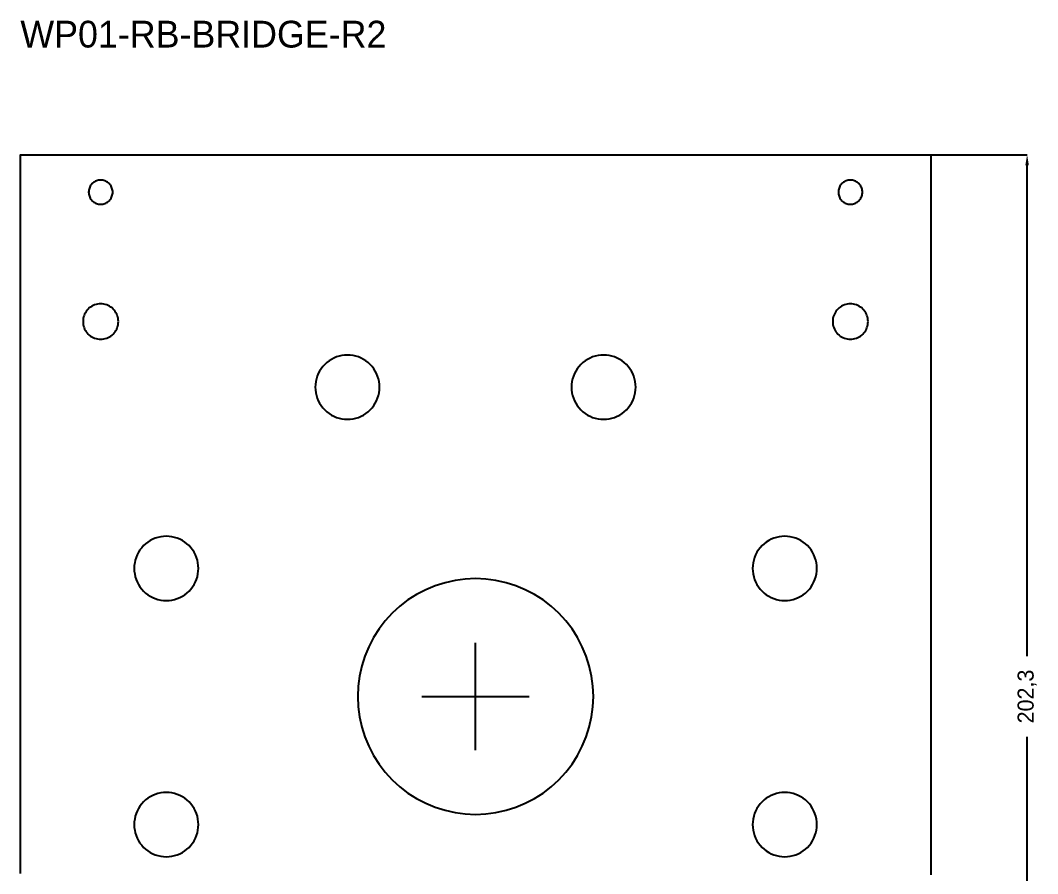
# Model space of a CAD drawing. Header units: millimetres. Extents: x -110 to 794, y -560 to 126.
# Drawn here: x -85 to 105, y -33.1 to 126.2 of the extents above; entities that cross this region are included whole.
import ezdxf

# ---------------------------------------------------------------- set-up
doc = ezdxf.new("R2010")
doc.units = ezdxf.units.MM
for name, color, linetype in [('REFERENCE_DATUMS', 4, 'Continuous'), ('REFERENCE_DIMENSIONS', 2, 'Continuous'), ('REFERENCE_GEOMETRY', 7, 'Continuous'), ('REFERENCE_NOTES', 3, 'Continuous')]:
    doc.layers.add(name, color=color, linetype=linetype)
doc.dimstyles.get("Standard").update_dxf_attribs({"dimtxt": 2.5, "dimasz": 2.5, "dimexe": 1.25, "dimexo": 0.625, "dimtad": 1, "dimcen": 2.5, "dimazin": 3, "dimtfac": 1, "dimtmove": 0, "dimatfit": 3})

# ---------------------------------------------------------------- blocks, each defined once
blk = doc.blocks.new('_CLOSEDFILLED')
at = {"color": 0, "linetype": 'BYBLOCK'}
blk.add_solid([(-1, 0.164), (0, 0), (-1, -0.164)], dxfattribs=at)
blk = doc.blocks.new('*D2')
for p, q in [((85, 101.15), (103, 101.15)), ((103, 7.5), (103, 99.15)), ((103, -99.15), (103, -7.5)), ((85, -101.15), (103, -101.15))]:
    blk.add_line(p, q)
at = {"layer": 'Defpoints'}
for p in [(85, 101.15), (85, -101.15), (103, -101.15)]:
    blk.add_point(p, dxfattribs=at)
at = {"layer": 'REFERENCE_DIMENSIONS', "xscale": 2, "yscale": 2}
for p, rotation in [((103, 101.15), 90), ((103, -101.15), 270)]:
    blk.add_blockref('_CLOSEDFILLED', p, dxfattribs=dict(at, rotation=rotation))
at = {"layer": 'REFERENCE_DIMENSIONS', "insert": (103, 0), "char_height": 3, "attachment_point": 5, "rotation": 90}
blk.add_mtext('202,3', dxfattribs=at)

msp = doc.modelspace()

# ---------------------------------------------------------------- linework, layer by layer
at = {"layer": 'REFERENCE_DATUMS'}
for p, q in [((0, -10), (0, 10)), ((-10, 0), (10, 0))]:
    msp.add_line(p, q, dxfattribs=at)
at = {"layer": 'REFERENCE_GEOMETRY'}
msp.add_lwpolyline([(-85, -33.073), (-85, -32.823), (-85, -32.5731), (-85, -32.3231), (-85, -32.0732), (-85, -31.8232), (-85, -31.5733), (-85, -31.3233), (-85, -31.0734), (-85, -30.8234), (-85, -30.5735), (-85, -30.3235), (-85, -30.0736), (-85, -29.8236), (-85, -29.5737), (-85, -29.3237), (-85, -29.0738), (-85, -28.8238), (-85, -28.5739), (-85, -28.3239), (-85, -28.074), (-85, -27.824), (-85, -27.5741), (-85, -27.3241), (-85, -27.0742), (-85, -26.8242), (-85, -26.5743), (-85, -26.3243), (-85, -26.0744), (-85, -25.8244), (-85, -25.5745), (-85, -25.3245), (-85, -25.0746), (-85, -24.8246), (-85, -24.5747), (-85, -24.3247), (-85, -24.0748), (-85, -23.8248), (-85, -23.5749), (-85, -23.3249), (-85, -23.075), (-85, -22.825), (-85, -22.5751), (-85, -22.3251), (-85, -22.0752), (-85, -21.8252), (-85, -21.5753), (-85, -21.3253), (-85, -21.0754), (-85, -20.8254), (-85, -20.5755), (-85, -20.3255), (-85, -20.0756), (-85, -19.8256), (-85, -19.5757), (-85, -19.3257), (-85, -19.0758), (-85, -18.8258), (-85, -18.5759), (-85, -18.3259), (-85, -18.076), (-85, -17.826), (-85, -17.5761), (-85, -17.3261), (-85, -17.0762), (-85, -16.8262), (-85, -16.5763), (-85, -16.3263), (-85, -16.0764), (-85, -15.8264), (-85, -15.5765), (-85, -15.3265), (-85, -15.0766), (-85, -14.8266), (-85, -14.5767), (-85, -14.3267), (-85, -14.0768), (-85, -13.8268), (-85, -13.5769), (-85, -13.3269), (-85, -13.077), (-85, -12.827), (-85, -12.5771), (-85, -12.3271), (-85, -12.0772), (-85, -11.8272), (-85, -11.5773), (-85, -11.3273), (-85, -11.0774), (-85, -10.8274), (-85, -10.5775), (-85, -10.3275), (-85, -10.0776), (-85, -9.8276), (-85, -9.5777), (-85, -9.3277), (-85, -9.0778), (-85, -8.8278), (-85, -8.5779), (-85, -8.3279), (-85, -8.078), (-85, -7.828), (-85, -7.5781), (-85, -7.3281), (-85, -7.0782), (-85, -6.8282), (-85, -6.5783), (-85, -6.3283), (-85, -6.0784), (-85, -5.8284), (-85, -5.5785), (-85, -5.3285), (-85, -5.0786), (-85, -4.8287), (-85, -4.5787), (-85, -4.3288), (-85, -4.0788), (-85, -3.8289), (-85, -3.5789), (-85, -3.329), (-85, -3.079), (-85, -2.8291), (-85, -2.5791), (-85, -2.3292), (-85, -2.0792), (-85, -1.8293), (-85, -1.5793), (-85, -1.3294), (-85, -1.0794), (-85, -0.8295), (-85, -0.5795), (-85, -0.3296), (-85, -0.0796), (-85, 0.1703), (-85, 0.4203), (-85, 0.6702), (-85, 0.9202), (-85, 1.1701), (-85, 1.4201), (-85, 1.67), (-85, 1.92), (-85, 2.1699), (-85, 2.4199), (-85, 2.6698), (-85, 2.9198), (-85, 3.1697), (-85, 3.4197), (-85, 3.6696), (-85, 3.9196), (-85, 4.1695), (-85, 4.4195), (-85, 4.6694), (-85, 4.9194), (-85, 5.1693), (-85, 5.4193), (-85, 5.6692), (-85, 5.9192), (-85, 6.1691), (-85, 6.4191), (-85, 6.669), (-85, 6.919), (-85, 7.1689), (-85, 7.4189), (-85, 7.6688), (-85, 7.9188), (-85, 8.1687), (-85, 8.4187), (-85, 8.6686), (-85, 8.9186), (-85, 9.1685), (-85, 9.4185), (-85, 9.6684), (-85, 9.9184), (-85, 10.1683), (-85, 10.4183), (-85, 10.6682), (-85, 10.9182), (-85, 11.1681), (-85, 11.4181), (-85, 11.668), (-85, 11.918), (-85, 12.1679), (-85, 12.4179), (-85, 12.6678), (-85, 12.9178), (-85, 13.1677), (-85, 13.4177), (-85, 13.6676), (-85, 13.9176), (-85, 14.1675), (-85, 14.4175), (-85, 14.6674), (-85, 14.9174), (-85, 15.1673), (-85, 15.4173), (-85, 15.6672), (-85, 15.9172), (-85, 16.1671), (-85, 16.4171), (-85, 16.667), (-85, 16.917), (-85, 17.1669), (-85, 17.4169), (-85, 17.6668), (-85, 17.9168), (-85, 18.1667), (-85, 18.4167), (-85, 18.6666), (-85, 18.9166), (-85, 19.1665), (-85, 19.4165), (-85, 19.6664), (-85, 19.9164), (-85, 20.1663), (-85, 20.4163), (-85, 20.6662), (-85, 20.9162), (-85, 21.1661), (-85, 21.4161), (-85, 21.666), (-85, 21.916), (-85, 22.1659), (-85, 22.4159), (-85, 22.6658), (-85, 22.9158), (-85, 23.1657), (-85, 23.4157), (-85, 23.6656), (-85, 23.9156), (-85, 24.1655), (-85, 24.4155), (-85, 24.6654), (-85, 24.9154), (-85, 25.1653), (-85, 25.4153), (-85, 25.6652), (-85, 25.9152), (-85, 26.1651), (-85, 26.4151), (-85, 26.665), (-85, 26.915), (-85, 27.1649), (-85, 27.4149), (-85, 27.6648), (-85, 27.9148), (-85, 28.1647), (-85, 28.4147), (-85, 28.6646), (-85, 28.9146), (-85, 29.1645), (-85, 29.4145), (-85, 29.6644), (-85, 29.9144), (-85, 30.1643), (-85, 30.4142), (-85, 30.6642), (-85, 30.9141), (-85, 31.1641), (-85, 31.414), (-85, 31.664), (-85, 31.9139), (-85, 32.1639), (-85, 32.4138), (-85, 32.6638), (-85, 32.9137), (-85, 33.1637), (-85, 33.4136), (-85, 33.6636), (-85, 33.9135), (-85, 34.1635), (-85, 34.4134), (-85, 34.6634), (-85, 34.9133), (-85, 35.1633), (-85, 35.4132), (-85, 35.6632), (-85, 35.9131), (-85, 36.1631), (-85, 36.413), (-85, 36.663), (-85, 36.9129), (-85, 37.1629), (-85, 37.4128), (-85, 37.6628), (-85, 37.9127), (-85, 38.1627), (-85, 38.4126), (-85, 38.6626), (-85, 38.9125), (-85, 39.1625), (-85, 39.4124), (-85, 39.6624), (-85, 39.9123), (-85, 40.1623), (-85, 40.4122), (-85, 40.6622), (-85, 40.9121), (-85, 41.1621), (-85, 41.412), (-85, 41.662), (-85, 41.9119), (-85, 42.1619), (-85, 42.4118), (-85, 42.6618), (-85, 42.9117), (-85, 43.1617), (-85, 43.4116), (-85, 43.6616), (-85, 43.9115), (-85, 44.1615), (-85, 44.4114), (-85, 44.6614), (-85, 44.9113), (-85, 45.1613), (-85, 45.4112), (-85, 45.6612), (-85, 45.9111), (-85, 46.1611), (-85, 46.411), (-85, 46.661), (-85, 46.9109), (-85, 47.1609), (-85, 47.4108), (-85, 47.6608), (-85, 47.9107), (-85, 48.1607), (-85, 48.4106), (-85, 48.6606), (-85, 48.9105), (-85, 49.1605), (-85, 49.4104), (-85, 49.6604), (-85, 49.9103), (-85, 50.1603), (-85, 50.4102), (-85, 50.6602), (-85, 50.9101), (-85, 51.1601), (-85, 51.41), (-85, 51.66), (-85, 51.9099), (-85, 52.1599), (-85, 52.4098), (-85, 52.6598), (-85, 52.9097), (-85, 53.1597), (-85, 53.4096), (-85, 53.6596), (-85, 53.9095), (-85, 54.1595), (-85, 54.4094), (-85, 54.6594), (-85, 54.9093), (-85, 55.1593), (-85, 55.4092), (-85, 55.6592), (-85, 55.9091), (-85, 56.1591), (-85, 56.409), (-85, 56.659), (-85, 56.9089), (-85, 57.1589), (-85, 57.4088), (-85, 57.6588), (-85, 57.9087), (-85, 58.1587), (-85, 58.4086), (-85, 58.6586), (-85, 58.9085), (-85, 59.1585), (-85, 59.4084), (-85, 59.6584), (-85, 59.9083), (-85, 60.1583), (-85, 60.4082), (-85, 60.6582), (-85, 60.9081), (-85, 61.1581), (-85, 61.408), (-85, 61.658), (-85, 61.9079), (-85, 62.1579), (-85, 62.4078), (-85, 62.6578), (-85, 62.9077), (-85, 63.1577), (-85, 63.4076), (-85, 63.6576), (-85, 63.9075), (-85, 64.1575), (-85, 64.4074), (-85, 64.6574), (-85, 64.9073), (-85, 65.1573), (-85, 65.4072), (-85, 65.6572), (-85, 65.9071), (-85, 66.157), (-85, 66.407), (-85, 66.6569), (-85, 66.9069), (-85, 67.1568), (-85, 67.4068), (-85, 67.6567), (-85, 67.9067), (-85, 68.1566), (-85, 68.4066), (-85, 68.6565), (-85, 68.9065), (-85, 69.1564), (-85, 69.4064), (-85, 69.6563), (-85, 69.9063), (-85, 70.1562), (-85, 70.4062), (-85, 70.6561), (-85, 70.9061), (-85, 71.156), (-85, 71.406), (-85, 71.6559), (-85, 71.9059), (-85, 72.1558), (-85, 72.4058), (-85, 72.6557), (-85, 72.9057), (-85, 73.1556), (-85, 73.4056), (-85, 73.6555), (-85, 73.9055), (-85, 74.1554), (-85, 74.4054), (-85, 74.6553), (-85, 74.9053), (-85, 75.1552), (-85, 75.4052), (-85, 75.6551), (-85, 75.9051), (-85, 76.155), (-85, 76.405), (-85, 76.6549), (-85, 76.9049), (-85, 77.1548), (-85, 77.4048), (-85, 77.6547), (-85, 77.9047), (-85, 78.1546), (-85, 78.4046), (-85, 78.6545), (-85, 78.9045), (-85, 79.1544), (-85, 79.4044), (-85, 79.6543), (-85, 79.9043), (-85, 80.1542), (-85, 80.4042), (-85, 80.6541), (-85, 80.9041), (-85, 81.154), (-85, 81.404), (-85, 81.6539), (-85, 81.9039), (-85, 82.1538), (-85, 82.4038), (-85, 82.6537), (-85, 82.9037), (-85, 83.1536), (-85, 83.4036), (-85, 83.6535), (-85, 83.9035), (-85, 84.1534), (-85, 84.4034), (-85, 84.6533), (-85, 84.9033), (-85, 85.1532), (-85, 85.4032), (-85, 85.6531), (-85, 85.9031), (-85, 86.153), (-85, 86.403), (-85, 86.6529), (-85, 86.9029), (-85, 87.1528), (-85, 87.4028), (-85, 87.6527), (-85, 87.9027), (-85, 88.1526), (-85, 88.4026), (-85, 88.6525), (-85, 88.9025), (-85, 89.1524), (-85, 89.4024), (-85, 89.6523), (-85, 89.9023), (-85, 90.1522), (-85, 90.4022), (-85, 90.6521), (-85, 90.9021), (-85, 91.152), (-85, 91.402), (-85, 91.6519), (-85, 91.9019), (-85, 92.1518), (-85, 92.4018), (-85, 92.6517), (-85, 92.9017), (-85, 93.1516), (-85, 93.4016), (-85, 93.6515), (-85, 93.9015), (-85, 94.1514), (-85, 94.4014), (-85, 94.6513), (-85, 94.9013), (-85, 95.1512), (-85, 95.4012), (-85, 95.6511), (-85, 95.9011), (-85, 96.151), (-85, 96.401), (-85, 96.6509), (-85, 96.9009), (-85, 97.1508), (-85, 97.4008), (-85, 97.6507), (-85, 97.9007), (-85, 98.1506), (-85, 98.4006), (-85, 98.6505), (-85, 98.9005), (-85, 99.1504), (-85, 99.4004), (-85, 99.6503), (-85, 99.9003), (-85, 100.1502), (-85, 100.4002), (-85, 100.6501), (-85, 100.9001), (-85, 101.15), (-84.7501, 101.15), (-84.5001, 101.15), (-84.2502, 101.15), (-84.0002, 101.15), (-83.7503, 101.15), (-83.5003, 101.15), (-83.2504, 101.15), (-83.0004, 101.15), (-82.7505, 101.15), (-82.5005, 101.15), (-82.2506, 101.15), (-82.0006, 101.15), (-81.7507, 101.15), (-81.5007, 101.15), (-81.2508, 101.15), (-81.0008, 101.15), (-80.7509, 101.15), (-80.5009, 101.15), (-80.251, 101.15), (-80.001, 101.15), (-79.7511, 101.15), (-79.5011, 101.15), (-79.2512, 101.15), (-79.0012, 101.15), (-78.7513, 101.15), (-78.5013, 101.15), (-78.2514, 101.15), (-78.0014, 101.15), (-77.7515, 101.15), (-77.5015, 101.15), (-77.2516, 101.15), (-77.0016, 101.15), (-76.7517, 101.15), (-76.5017, 101.15), (-76.2518, 101.15), (-76.0018, 101.15), (-75.7519, 101.15), (-75.5019, 101.15), (-75.252, 101.15), (-75.002, 101.15), (-74.7521, 101.15), (-74.5021, 101.15), (-74.2522, 101.15), (-74.0022, 101.15), (-73.7523, 101.15), (-73.5023, 101.15), (-73.2524, 101.15), (-73.0024, 101.15), (-72.7525, 101.15), (-72.5025, 101.15), (-72.2526, 101.15), (-72.0026, 101.15), (-71.7527, 101.15), (-71.5027, 101.15), (-71.2528, 101.15), (-71.0028, 101.15), (-70.7529, 101.15), (-70.5029, 101.15), (-70.253, 101.15), (-70.003, 101.15), (-69.7531, 101.15), (-69.5031, 101.15), (-69.2532, 101.15), (-69.0032, 101.15), (-68.7533, 101.15), (-68.5033, 101.15), (-68.2534, 101.15), (-68.0034, 101.15), (-67.7535, 101.15), (-67.5035, 101.15), (-67.2536, 101.15), (-67.0036, 101.15), (-66.7537, 101.15), (-66.5037, 101.15), (-66.2538, 101.15), (-66.0038, 101.15), (-65.7539, 101.15), (-65.5039, 101.15), (-65.254, 101.15), (-65.004, 101.15), (-64.7541, 101.15), (-64.5041, 101.15), (-64.2542, 101.15), (-64.0042, 101.15), (-63.7543, 101.15), (-63.5043, 101.15), (-63.2544, 101.15), (-63.0044, 101.15), (-62.7545, 101.15), (-62.5045, 101.15), (-62.2546, 101.15), (-62.0046, 101.15), (-61.7547, 101.15), (-61.5047, 101.15), (-61.2548, 101.15), (-61.0048, 101.15), (-60.7549, 101.15), (-60.5049, 101.15), (-60.255, 101.15), (-60.005, 101.15), (-59.7551, 101.15), (-59.5051, 101.15), (-59.2552, 101.15), (-59.0052, 101.15), (-58.7553, 101.15), (-58.5053, 101.15), (-58.2554, 101.15), (-58.0054, 101.15), (-57.7555, 101.15), (-57.5055, 101.15), (-57.2556, 101.15), (-57.0056, 101.15), (-56.7557, 101.15), (-56.5057, 101.15), (-56.2558, 101.15), (-56.0058, 101.15), (-55.7559, 101.15), (-55.5059, 101.15), (-55.256, 101.15), (-55.006, 101.15), (-54.7561, 101.15), (-54.5061, 101.15), (-54.2562, 101.15), (-54.0062, 101.15), (-53.7563, 101.15), (-53.5063, 101.15), (-53.2564, 101.15), (-53.0064, 101.15), (-52.7565, 101.15), (-52.5065, 101.15), (-52.2566, 101.15), (-52.0066, 101.15), (-51.7567, 101.15), (-51.5067, 101.15), (-51.2568, 101.15), (-51.0068, 101.15), (-50.7569, 101.15), (-50.5069, 101.15), (-50.257, 101.15), (-50.007, 101.15), (-49.7571, 101.15), (-49.5072, 101.15), (-49.2572, 101.15), (-49.0073, 101.15), (-48.7573, 101.15), (-48.5074, 101.15), (-48.2574, 101.15), (-48.0075, 101.15), (-47.7575, 101.15), (-47.5076, 101.15), (-47.2576, 101.15), (-47.0077, 101.15), (-46.7577, 101.15), (-46.5078, 101.15), (-46.2578, 101.15), (-46.0079, 101.15), (-45.7579, 101.15), (-45.508, 101.15), (-45.258, 101.15), (-45.0081, 101.15), (-44.7581, 101.15), (-44.5082, 101.15), (-44.2582, 101.15), (-44.0083, 101.15), (-43.7583, 101.15), (-43.5084, 101.15), (-43.2584, 101.15), (-43.0085, 101.15), (-42.7585, 101.15), (-42.5086, 101.15), (-42.2586, 101.15), (-42.0087, 101.15), (-41.7587, 101.15), (-41.5088, 101.15), (-41.2588, 101.15), (-41.0089, 101.15), (-40.7589, 101.15), (-40.509, 101.15), (-40.259, 101.15), (-40.0091, 101.15), (-39.7591, 101.15), (-39.5092, 101.15), (-39.2592, 101.15), (-39.0093, 101.15), (-38.7593, 101.15), (-38.5094, 101.15), (-38.2594, 101.15), (-38.0095, 101.15), (-37.7595, 101.15), (-37.5096, 101.15), (-37.2596, 101.15), (-37.0097, 101.15), (-36.7597, 101.15), (-36.5098, 101.15), (-36.2598, 101.15), (-36.0099, 101.15), (-35.7599, 101.15), (-35.51, 101.15), (-35.26, 101.15), (-35.0101, 101.15), (-34.7601, 101.15), (-34.5102, 101.15), (-34.2602, 101.15), (-34.0103, 101.15), (-33.7603, 101.15), (-33.5104, 101.15), (-33.2604, 101.15), (-33.0105, 101.15), (-32.7605, 101.15), (-32.5106, 101.15), (-32.2606, 101.15), (-32.0107, 101.15), (-31.7607, 101.15), (-31.5108, 101.15), (-31.2608, 101.15), (-31.0109, 101.15), (-30.7609, 101.15), (-30.511, 101.15), (-30.261, 101.15), (-30.0111, 101.15), (-29.7611, 101.15), (-29.5112, 101.15), (-29.2612, 101.15), (-29.0113, 101.15), (-28.7613, 101.15), (-28.5114, 101.15), (-28.2614, 101.15), (-28.0115, 101.15), (-27.7615, 101.15), (-27.5116, 101.15), (-27.2616, 101.15), (-27.0117, 101.15), (-26.7617, 101.15), (-26.5118, 101.15), (-26.2618, 101.15), (-26.0119, 101.15), (-25.7619, 101.15), (-25.512, 101.15), (-25.262, 101.15), (-25.0121, 101.15), (-24.7621, 101.15), (-24.5122, 101.15), (-24.2622, 101.15), (-24.0123, 101.15), (-23.7623, 101.15), (-23.5124, 101.15), (-23.2624, 101.15), (-23.0125, 101.15), (-22.7625, 101.15), (-22.5126, 101.15), (-22.2626, 101.15), (-22.0127, 101.15), (-21.7627, 101.15), (-21.5128, 101.15), (-21.2628, 101.15), (-21.0129, 101.15), (-20.7629, 101.15), (-20.513, 101.15), (-20.263, 101.15), (-20.0131, 101.15), (-19.7631, 101.15), (-19.5132, 101.15), (-19.2632, 101.15), (-19.0133, 101.15), (-18.7633, 101.15), (-18.5134, 101.15), (-18.2634, 101.15), (-18.0135, 101.15), (-17.7635, 101.15), (-17.5136, 101.15), (-17.2636, 101.15), (-17.0137, 101.15), (-16.7637, 101.15), (-16.5138, 101.15), (-16.2638, 101.15), (-16.0139, 101.15), (-15.7639, 101.15), (-15.514, 101.15), (-15.264, 101.15), (-15.0141, 101.15), (-14.7641, 101.15), (-14.5142, 101.15), (-14.2642, 101.15), (-14.0143, 101.15), (-13.7644, 101.15), (-13.5144, 101.15), (-13.2645, 101.15), (-13.0145, 101.15), (-12.7646, 101.15), (-12.5146, 101.15), (-12.2647, 101.15), (-12.0147, 101.15), (-11.7648, 101.15), (-11.5148, 101.15), (-11.2649, 101.15), (-11.0149, 101.15), (-10.765, 101.15), (-10.515, 101.15), (-10.2651, 101.15), (-10.0151, 101.15), (-9.7652, 101.15), (-9.5152, 101.15), (-9.2653, 101.15), (-9.0153, 101.15), (-8.7654, 101.15), (-8.5154, 101.15), (-8.2655, 101.15), (-8.0155, 101.15), (-7.7656, 101.15), (-7.5156, 101.15), (-7.2657, 101.15), (-7.0157, 101.15), (-6.7658, 101.15), (-6.5158, 101.15), (-6.2659, 101.15), (-6.0159, 101.15), (-5.766, 101.15), (-5.516, 101.15), (-5.2661, 101.15), (-5.0161, 101.15), (-4.7662, 101.15), (-4.5162, 101.15), (-4.2663, 101.15), (-4.0163, 101.15), (-3.7664, 101.15), (-3.5164, 101.15), (-3.2665, 101.15), (-3.0165, 101.15), (-2.7666, 101.15), (-2.5166, 101.15), (-2.2667, 101.15), (-2.0167, 101.15), (-1.7668, 101.15), (-1.5168, 101.15), (-1.2669, 101.15), (-1.0169, 101.15), (-0.767, 101.15), (-0.517, 101.15), (-0.2671, 101.15), (-0.0171, 101.15), (0.2328, 101.15), (0.4828, 101.15), (0.7327, 101.15), (0.9827, 101.15), (1.2326, 101.15), (1.4826, 101.15), (1.7325, 101.15), (1.9825, 101.15), (2.2324, 101.15), (2.4824, 101.15), (2.7323, 101.15), (2.9823, 101.15), (3.2322, 101.15), (3.4822, 101.15), (3.7321, 101.15), (3.9821, 101.15), (4.232, 101.15), (4.482, 101.15), (4.7319, 101.15), (4.9819, 101.15), (5.2318, 101.15), (5.4818, 101.15), (5.7317, 101.15), (5.9817, 101.15), (6.2316, 101.15), (6.4816, 101.15), (6.7315, 101.15), (6.9815, 101.15), (7.2314, 101.15), (7.4814, 101.15), (7.7313, 101.15), (7.9813, 101.15), (8.2312, 101.15), (8.4812, 101.15), (8.7311, 101.15), (8.9811, 101.15), (9.231, 101.15), (9.481, 101.15), (9.7309, 101.15), (9.9809, 101.15), (10.2308, 101.15), (10.4808, 101.15), (10.7307, 101.15), (10.9807, 101.15), (11.2306, 101.15), (11.4806, 101.15), (11.7305, 101.15), (11.9805, 101.15), (12.2304, 101.15), (12.4804, 101.15), (12.7303, 101.15), (12.9803, 101.15), (13.2302, 101.15), (13.4802, 101.15), (13.7301, 101.15), (13.9801, 101.15), (14.23, 101.15), (14.48, 101.15), (14.7299, 101.15), (14.9799, 101.15), (15.2298, 101.15), (15.4798, 101.15), (15.7297, 101.15), (15.9797, 101.15), (16.2296, 101.15), (16.4796, 101.15), (16.7295, 101.15), (16.9795, 101.15), (17.2294, 101.15), (17.4794, 101.15), (17.7293, 101.15), (17.9793, 101.15), (18.2292, 101.15), (18.4792, 101.15), (18.7291, 101.15), (18.9791, 101.15), (19.229, 101.15), (19.479, 101.15), (19.7289, 101.15), (19.9789, 101.15), (20.2288, 101.15), (20.4788, 101.15), (20.7287, 101.15), (20.9787, 101.15), (21.2286, 101.15), (21.4785, 101.15), (21.7285, 101.15), (21.9784, 101.15), (22.2284, 101.15), (22.4783, 101.15), (22.7283, 101.15), (22.9782, 101.15), (23.2282, 101.15), (23.4781, 101.15), (23.7281, 101.15), (23.978, 101.15), (24.228, 101.15), (24.4779, 101.15), (24.7279, 101.15), (24.9778, 101.15), (25.2278, 101.15), (25.4777, 101.15), (25.7277, 101.15), (25.9776, 101.15), (26.2276, 101.15), (26.4775, 101.15), (26.7275, 101.15), (26.9774, 101.15), (27.2274, 101.15), (27.4773, 101.15), (27.7273, 101.15), (27.9772, 101.15), (28.2272, 101.15), (28.4771, 101.15), (28.7271, 101.15), (28.977, 101.15), (29.227, 101.15), (29.4769, 101.15), (29.7269, 101.15), (29.9768, 101.15), (30.2268, 101.15), (30.4767, 101.15), (30.7267, 101.15), (30.9766, 101.15), (31.2266, 101.15), (31.4765, 101.15), (31.7265, 101.15), (31.9764, 101.15), (32.2264, 101.15), (32.4763, 101.15), (32.7263, 101.15), (32.9762, 101.15), (33.2262, 101.15), (33.4761, 101.15), (33.7261, 101.15), (33.976, 101.15), (34.226, 101.15), (34.4759, 101.15), (34.7259, 101.15), (34.9758, 101.15), (35.2258, 101.15), (35.4757, 101.15), (35.7257, 101.15), (35.9756, 101.15), (36.2256, 101.15), (36.4755, 101.15), (36.7255, 101.15), (36.9754, 101.15), (37.2254, 101.15), (37.4753, 101.15), (37.7253, 101.15), (37.9752, 101.15), (38.2252, 101.15), (38.4751, 101.15), (38.7251, 101.15), (38.975, 101.15), (39.225, 101.15), (39.4749, 101.15), (39.7249, 101.15), (39.9748, 101.15), (40.2248, 101.15), (40.4747, 101.15), (40.7247, 101.15), (40.9746, 101.15), (41.2246, 101.15), (41.4745, 101.15), (41.7245, 101.15), (41.9744, 101.15), (42.2244, 101.15), (42.4743, 101.15), (42.7243, 101.15), (42.9742, 101.15), (43.2242, 101.15), (43.4741, 101.15), (43.7241, 101.15), (43.974, 101.15), (44.224, 101.15), (44.4739, 101.15), (44.7239, 101.15), (44.9738, 101.15), (45.2238, 101.15), (45.4737, 101.15), (45.7237, 101.15), (45.9736, 101.15), (46.2236, 101.15), (46.4735, 101.15), (46.7235, 101.15), (46.9734, 101.15), (47.2234, 101.15), (47.4733, 101.15), (47.7233, 101.15), (47.9732, 101.15), (48.2232, 101.15), (48.4731, 101.15), (48.7231, 101.15), (48.973, 101.15), (49.223, 101.15), (49.4729, 101.15), (49.7229, 101.15), (49.9728, 101.15), (50.2228, 101.15), (50.4727, 101.15), (50.7227, 101.15), (50.9726, 101.15), (51.2226, 101.15), (51.4725, 101.15), (51.7225, 101.15), (51.9724, 101.15), (52.2224, 101.15), (52.4723, 101.15), (52.7223, 101.15), (52.9722, 101.15), (53.2222, 101.15), (53.4721, 101.15), (53.7221, 101.15), (53.972, 101.15), (54.222, 101.15), (54.4719, 101.15), (54.7219, 101.15), (54.9718, 101.15), (55.2218, 101.15), (55.4717, 101.15), (55.7217, 101.15), (55.9716, 101.15), (56.2216, 101.15), (56.4715, 101.15), (56.7215, 101.15), (56.9714, 101.15), (57.2213, 101.15), (57.4713, 101.15), (57.7212, 101.15), (57.9712, 101.15), (58.2211, 101.15), (58.4711, 101.15), (58.721, 101.15), (58.971, 101.15), (59.2209, 101.15), (59.4709, 101.15), (59.7208, 101.15), (59.9708, 101.15), (60.2207, 101.15), (60.4707, 101.15), (60.7206, 101.15), (60.9706, 101.15), (61.2205, 101.15), (61.4705, 101.15), (61.7204, 101.15), (61.9704, 101.15), (62.2203, 101.15), (62.4703, 101.15), (62.7202, 101.15), (62.9702, 101.15), (63.2201, 101.15), (63.4701, 101.15), (63.72, 101.15), (63.97, 101.15), (64.2199, 101.15), (64.4699, 101.15), (64.7198, 101.15), (64.9698, 101.15), (65.2197, 101.15), (65.4697, 101.15), (65.7196, 101.15), (65.9696, 101.15), (66.2195, 101.15), (66.4695, 101.15), (66.7194, 101.15), (66.9694, 101.15), (67.2193, 101.15), (67.4693, 101.15), (67.7192, 101.15), (67.9692, 101.15), (68.2191, 101.15), (68.4691, 101.15), (68.719, 101.15), (68.969, 101.15), (69.2189, 101.15), (69.4689, 101.15), (69.7188, 101.15), (69.9688, 101.15), (70.2187, 101.15), (70.4687, 101.15), (70.7186, 101.15), (70.9686, 101.15), (71.2185, 101.15), (71.4685, 101.15), (71.7184, 101.15), (71.9684, 101.15), (72.2183, 101.15), (72.4683, 101.15), (72.7182, 101.15), (72.9682, 101.15), (73.2181, 101.15), (73.4681, 101.15), (73.718, 101.15), (73.968, 101.15), (74.2179, 101.15), (74.4679, 101.15), (74.7178, 101.15), (74.9678, 101.15), (75.2177, 101.15), (75.4677, 101.15), (75.7176, 101.15), (75.9676, 101.15), (76.2175, 101.15), (76.4675, 101.15), (76.7174, 101.15), (76.9674, 101.15), (77.2173, 101.15), (77.4673, 101.15), (77.7172, 101.15), (77.9672, 101.15), (78.2171, 101.15), (78.4671, 101.15), (78.717, 101.15), (78.967, 101.15), (79.2169, 101.15), (79.4669, 101.15), (79.7168, 101.15), (79.9668, 101.15), (80.2167, 101.15), (80.4667, 101.15), (80.7166, 101.15), (80.9666, 101.15), (81.2165, 101.15), (81.4665, 101.15), (81.7164, 101.15), (81.9664, 101.15), (82.2163, 101.15), (82.4663, 101.15), (82.7162, 101.15), (82.9662, 101.15), (83.2161, 101.15), (83.4661, 101.15), (83.716, 101.15), (83.966, 101.15), (84.2159, 101.15), (84.4659, 101.15), (84.7158, 101.15), (84.9658, 101.15), (85, 100.9343), (85, 100.6843), (85, 100.4344), (85, 100.1844), (85, 99.9345), (85, 99.6845), (85, 99.4346), (85, 99.1846), (85, 98.9347), (85, 98.6847), (85, 98.4348), (85, 98.1848), (85, 97.9349), (85, 97.6849), (85, 97.435), (85, 97.185), (85, 96.9351), (85, 96.6851), (85, 96.4352), (85, 96.1852), (85, 95.9353), (85, 95.6853), (85, 95.4354), (85, 95.1854), (85, 94.9355), (85, 94.6855), (85, 94.4356), (85, 94.1856), (85, 93.9357), (85, 93.6858), (85, 93.4358), (85, 93.1859), (85, 92.9359), (85, 92.686), (85, 92.436), (85, 92.1861), (85, 91.9361), (85, 91.6862), (85, 91.4362), (85, 91.1863), (85, 90.9363), (85, 90.6864), (85, 90.4364), (85, 90.1865), (85, 89.9365), (85, 89.6866), (85, 89.4366), (85, 89.1867), (85, 88.9367), (85, 88.6868), (85, 88.4368), (85, 88.1869), (85, 87.9369), (85, 87.687), (85, 87.437), (85, 87.1871), (85, 86.9371), (85, 86.6872), (85, 86.4372), (85, 86.1873), (85, 85.9373), (85, 85.6874), (85, 85.4374), (85, 85.1875), (85, 84.9375), (85, 84.6876), (85, 84.4376), (85, 84.1877), (85, 83.9377), (85, 83.6878), (85, 83.4378), (85, 83.1879), (85, 82.9379), (85, 82.688), (85, 82.438), (85, 82.1881), (85, 81.9381), (85, 81.6882), (85, 81.4382), (85, 81.1883), (85, 80.9383), (85, 80.6884), (85, 80.4384), (85, 80.1885), (85, 79.9385), (85, 79.6886), (85, 79.4386), (85, 79.1887), (85, 78.9387), (85, 78.6888), (85, 78.4388), (85, 78.1889), (85, 77.9389), (85, 77.689), (85, 77.439), (85, 77.1891), (85, 76.9391), (85, 76.6892), (85, 76.4392), (85, 76.1893), (85, 75.9393), (85, 75.6894), (85, 75.4394), (85, 75.1895), (85, 74.9395), (85, 74.6896), (85, 74.4396), (85, 74.1897), (85, 73.9397), (85, 73.6898), (85, 73.4398), (85, 73.1899), (85, 72.9399), (85, 72.69), (85, 72.44), (85, 72.1901), (85, 71.9401), (85, 71.6902), (85, 71.4402), (85, 71.1903), (85, 70.9403), (85, 70.6904), (85, 70.4404), (85, 70.1905), (85, 69.9405), (85, 69.6906), (85, 69.4406), (85, 69.1907), (85, 68.9407), (85, 68.6908), (85, 68.4408), (85, 68.1909), (85, 67.9409), (85, 67.691), (85, 67.441), (85, 67.1911), (85, 66.9411), (85, 66.6912), (85, 66.4412), (85, 66.1913), (85, 65.9413), (85, 65.6914), (85, 65.4414), (85, 65.1915), (85, 64.9415), (85, 64.6916), (85, 64.4416), (85, 64.1917), (85, 63.9417), (85, 63.6918), (85, 63.4418), (85, 63.1919), (85, 62.9419), (85, 62.692), (85, 62.442), (85, 62.1921), (85, 61.9421), (85, 61.6922), (85, 61.4422), (85, 61.1923), (85, 60.9423), (85, 60.6924), (85, 60.4424), (85, 60.1925), (85, 59.9425), (85, 59.6926), (85, 59.4426), (85, 59.1927), (85, 58.9427), (85, 58.6928), (85, 58.4428), (85, 58.1929), (85, 57.943), (85, 57.693), (85, 57.4431), (85, 57.1931), (85, 56.9432), (85, 56.6932), (85, 56.4433), (85, 56.1933), (85, 55.9434), (85, 55.6934), (85, 55.4435), (85, 55.1935), (85, 54.9436), (85, 54.6936), (85, 54.4437), (85, 54.1937), (85, 53.9438), (85, 53.6938), (85, 53.4439), (85, 53.1939), (85, 52.944), (85, 52.694), (85, 52.4441), (85, 52.1941), (85, 51.9442), (85, 51.6942), (85, 51.4443), (85, 51.1943), (85, 50.9444), (85, 50.6944), (85, 50.4445), (85, 50.1945), (85, 49.9446), (85, 49.6946), (85, 49.4447), (85, 49.1947), (85, 48.9448), (85, 48.6948), (85, 48.4449), (85, 48.1949), (85, 47.945), (85, 47.695), (85, 47.4451), (85, 47.1951), (85, 46.9452), (85, 46.6952), (85, 46.4453), (85, 46.1953), (85, 45.9454), (85, 45.6954), (85, 45.4455), (85, 45.1955), (85, 44.9456), (85, 44.6956), (85, 44.4457), (85, 44.1957), (85, 43.9458), (85, 43.6958), (85, 43.4459), (85, 43.1959), (85, 42.946), (85, 42.696), (85, 42.4461), (85, 42.1961), (85, 41.9462), (85, 41.6962), (85, 41.4463), (85, 41.1963), (85, 40.9464), (85, 40.6964), (85, 40.4465), (85, 40.1965), (85, 39.9466), (85, 39.6966), (85, 39.4467), (85, 39.1967), (85, 38.9468), (85, 38.6968), (85, 38.4469), (85, 38.1969), (85, 37.947), (85, 37.697), (85, 37.4471), (85, 37.1971), (85, 36.9472), (85, 36.6972), (85, 36.4473), (85, 36.1973), (85, 35.9474), (85, 35.6974), (85, 35.4475), (85, 35.1975), (85, 34.9476), (85, 34.6976), (85, 34.4477), (85, 34.1977), (85, 33.9478), (85, 33.6978), (85, 33.4479), (85, 33.1979), (85, 32.948), (85, 32.698), (85, 32.4481), (85, 32.1981), (85, 31.9482), (85, 31.6982), (85, 31.4483), (85, 31.1983), (85, 30.9484), (85, 30.6984), (85, 30.4485), (85, 30.1985), (85, 29.9486), (85, 29.6986), (85, 29.4487), (85, 29.1987), (85, 28.9488), (85, 28.6988), (85, 28.4489), (85, 28.1989), (85, 27.949), (85, 27.699), (85, 27.4491), (85, 27.1991), (85, 26.9492), (85, 26.6992), (85, 26.4493), (85, 26.1993), (85, 25.9494), (85, 25.6994), (85, 25.4495), (85, 25.1995), (85, 24.9496), (85, 24.6996), (85, 24.4497), (85, 24.1997), (85, 23.9498), (85, 23.6998), (85, 23.4499), (85, 23.1999), (85, 22.95), (85, 22.7001), (85, 22.4501), (85, 22.2002), (85, 21.9502), (85, 21.7003), (85, 21.4503), (85, 21.2004), (85, 20.9504), (85, 20.7005), (85, 20.4505), (85, 20.2006), (85, 19.9506), (85, 19.7007), (85, 19.4507), (85, 19.2008), (85, 18.9508), (85, 18.7009), (85, 18.4509), (85, 18.201), (85, 17.951), (85, 17.7011), (85, 17.4511), (85, 17.2012), (85, 16.9512), (85, 16.7013), (85, 16.4513), (85, 16.2014), (85, 15.9514), (85, 15.7015), (85, 15.4515), (85, 15.2016), (85, 14.9516), (85, 14.7017), (85, 14.4517), (85, 14.2018), (85, 13.9518), (85, 13.7019), (85, 13.4519), (85, 13.202), (85, 12.952), (85, 12.7021), (85, 12.4521), (85, 12.2022), (85, 11.9522), (85, 11.7023), (85, 11.4523), (85, 11.2024), (85, 10.9524), (85, 10.7025), (85, 10.4525), (85, 10.2026), (85, 9.9526), (85, 9.7027), (85, 9.4527), (85, 9.2028), (85, 8.9528), (85, 8.7029), (85, 8.4529), (85, 8.203), (85, 7.953), (85, 7.7031), (85, 7.4531), (85, 7.2032), (85, 6.9532), (85, 6.7033), (85, 6.4533), (85, 6.2034), (85, 5.9534), (85, 5.7035), (85, 5.4535), (85, 5.2036), (85, 4.9536), (85, 4.7037), (85, 4.4537), (85, 4.2038), (85, 3.9538), (85, 3.7039), (85, 3.4539), (85, 3.204), (85, 2.954), (85, 2.7041), (85, 2.4541), (85, 2.2042), (85, 1.9542), (85, 1.7043), (85, 1.4543), (85, 1.2044), (85, 0.9544), (85, 0.7045), (85, 0.4545), (85, 0.2046), (85, -0.0454), (85, -0.2953), (85, -0.5453), (85, -0.7952), (85, -1.0452), (85, -1.2951), (85, -1.5451), (85, -1.795), (85, -2.045), (85, -2.2949), (85, -2.5449), (85, -2.7948), (85, -3.0448), (85, -3.2947), (85, -3.5447), (85, -3.7946), (85, -4.0446), (85, -4.2945), (85, -4.5445), (85, -4.7944), (85, -5.0444), (85, -5.2943), (85, -5.5443), (85, -5.7942), (85, -6.0442), (85, -6.2941), (85, -6.5441), (85, -6.794), (85, -7.044), (85, -7.2939), (85, -7.5439), (85, -7.7938), (85, -8.0438), (85, -8.2937), (85, -8.5437), (85, -8.7936), (85, -9.0436), (85, -9.2935), (85, -9.5435), (85, -9.7934), (85, -10.0434), (85, -10.2933), (85, -10.5433), (85, -10.7932), (85, -11.0432), (85, -11.2931), (85, -11.5431), (85, -11.793), (85, -12.043), (85, -12.2929), (85, -12.5428), (85, -12.7928), (85, -13.0427), (85, -13.2927), (85, -13.5426), (85, -13.7926), (85, -14.0425), (85, -14.2925), (85, -14.5424), (85, -14.7924), (85, -15.0423), (85, -15.2923), (85, -15.5422), (85, -15.7922), (85, -16.0421), (85, -16.2921), (85, -16.542), (85, -16.792), (85, -17.0419), (85, -17.2919), (85, -17.5418), (85, -17.7918), (85, -18.0417), (85, -18.2917), (85, -18.5416), (85, -18.7916), (85, -19.0415), (85, -19.2915), (85, -19.5414), (85, -19.7914), (85, -20.0413), (85, -20.2913), (85, -20.5412), (85, -20.7912), (85, -21.0411), (85, -21.2911), (85, -21.541), (85, -21.791), (85, -22.0409), (85, -22.2909), (85, -22.5408), (85, -22.7908), (85, -23.0407), (85, -23.2907), (85, -23.5406), (85, -23.7906), (85, -24.0405), (85, -24.2905), (85, -24.5404), (85, -24.7904), (85, -25.0403), (85, -25.2903), (85, -25.5402), (85, -25.7902), (85, -26.0401), (85, -26.2901), (85, -26.54), (85, -26.79), (85, -27.0399), (85, -27.2899), (85, -27.5398), (85, -27.7898), (85, -28.0397), (85, -28.2897), (85, -28.5396), (85, -28.7896), (85, -29.0395), (85, -29.2895), (85, -29.5394), (85, -29.7894), (85, -30.0393), (85, -30.2893), (85, -30.5392), (85, -30.7892), (85, -31.0391), (85, -31.2891), (85, -31.539), (85, -31.789), (85, -32.0389), (85, -32.2889), (85, -32.5388), (85, -32.7888), (85, -33.0387), (85, -33.2887)], dxfattribs=at)
for points in [[(-67.75, 94.15), (-67.7586, 94.3461), (-67.7842, 94.5407), (-67.8267, 94.7323), (-67.8857, 94.9195), (-67.9608, 95.1009), (-68.0514, 95.275), (-68.1569, 95.4405), (-68.2764, 95.5963), (-68.409, 95.741), (-68.5537, 95.8736), (-68.7095, 95.9931), (-68.875, 96.0986), (-69.0491, 96.1892), (-69.2305, 96.2643), (-69.4177, 96.3233), (-69.6093, 96.3658), (-69.8039, 96.3914), (-70, 96.4), (-70.1961, 96.3914), (-70.3907, 96.3658), (-70.5823, 96.3233), (-70.7695, 96.2643), (-70.9509, 96.1892), (-71.125, 96.0986), (-71.2905, 95.9931), (-71.4463, 95.8736), (-71.591, 95.741), (-71.7236, 95.5963), (-71.8431, 95.4405), (-71.9486, 95.275), (-72.0392, 95.1009), (-72.1143, 94.9195), (-72.1733, 94.7323), (-72.2158, 94.5407), (-72.2414, 94.3461), (-72.25, 94.15), (-72.2414, 93.9539), (-72.2158, 93.7593), (-72.1733, 93.5677), (-72.1143, 93.3805), (-72.0392, 93.1991), (-71.9486, 93.025), (-71.8431, 92.8595), (-71.7236, 92.7037), (-71.591, 92.559), (-71.4463, 92.4264), (-71.2905, 92.3069), (-71.125, 92.2014), (-70.9509, 92.1108), (-70.7695, 92.0357), (-70.5823, 91.9767), (-70.3907, 91.9342), (-70.1961, 91.9086), (-70, 91.9), (-69.8039, 91.9086), (-69.6093, 91.9342), (-69.4177, 91.9767), (-69.2305, 92.0357), (-69.0491, 92.1108), (-68.875, 92.2014), (-68.7095, 92.3069), (-68.5537, 92.4264), (-68.409, 92.559), (-68.2764, 92.7037), (-68.1569, 92.8595), (-68.0514, 93.025), (-67.9608, 93.1991), (-67.8857, 93.3805), (-67.8267, 93.5677), (-67.7842, 93.7593), (-67.7586, 93.9539)], [(72.25, 94.15), (72.2414, 94.3461), (72.2158, 94.5407), (72.1733, 94.7323), (72.1143, 94.9195), (72.0392, 95.1009), (71.9486, 95.275), (71.8431, 95.4405), (71.7236, 95.5963), (71.591, 95.741), (71.4463, 95.8736), (71.2905, 95.9931), (71.125, 96.0986), (70.9509, 96.1892), (70.7695, 96.2643), (70.5823, 96.3233), (70.3907, 96.3658), (70.1961, 96.3914), (70, 96.4), (69.8039, 96.3914), (69.6093, 96.3658), (69.4177, 96.3233), (69.2305, 96.2643), (69.0491, 96.1892), (68.875, 96.0986), (68.7095, 95.9931), (68.5537, 95.8736), (68.409, 95.741), (68.2764, 95.5963), (68.1569, 95.4405), (68.0514, 95.275), (67.9608, 95.1009), (67.8857, 94.9195), (67.8267, 94.7323), (67.7842, 94.5407), (67.7586, 94.3461), (67.75, 94.15), (67.7586, 93.9539), (67.7842, 93.7593), (67.8267, 93.5677), (67.8857, 93.3805), (67.9608, 93.1991), (68.0514, 93.025), (68.1569, 92.8595), (68.2764, 92.7037), (68.409, 92.559), (68.5537, 92.4264), (68.7095, 92.3069), (68.875, 92.2014), (69.0491, 92.1108), (69.2305, 92.0357), (69.4177, 91.9767), (69.6093, 91.9342), (69.8039, 91.9086), (70, 91.9), (70.1961, 91.9086), (70.3907, 91.9342), (70.5823, 91.9767), (70.7695, 92.0357), (70.9509, 92.1108), (71.125, 92.2014), (71.2905, 92.3069), (71.4463, 92.4264), (71.591, 92.559), (71.7236, 92.7037), (71.8431, 92.8595), (71.9486, 93.025), (72.0392, 93.1991), (72.1143, 93.3805), (72.1733, 93.5677), (72.2158, 93.7593), (72.2414, 93.9539)], [(-66.7, 70), (-66.7126, 70.2876), (-66.7501, 70.573), (-66.8124, 70.8541), (-66.899, 71.1287), (-67.0092, 71.3946), (-67.1421, 71.65), (-67.2968, 71.8928), (-67.4721, 72.1212), (-67.6665, 72.3335), (-67.8788, 72.5279), (-68.1072, 72.7032), (-68.35, 72.8579), (-68.6054, 72.9908), (-68.8713, 73.101), (-69.1459, 73.1876), (-69.427, 73.2499), (-69.7124, 73.2874), (-70, 73.3), (-70.2876, 73.2874), (-70.573, 73.2499), (-70.8541, 73.1876), (-71.1287, 73.101), (-71.3946, 72.9908), (-71.65, 72.8579), (-71.8928, 72.7032), (-72.1212, 72.5279), (-72.3335, 72.3335), (-72.5279, 72.1212), (-72.7032, 71.8928), (-72.8579, 71.65), (-72.9908, 71.3946), (-73.101, 71.1287), (-73.1876, 70.8541), (-73.2499, 70.573), (-73.2874, 70.2876), (-73.3, 70), (-73.2874, 69.7124), (-73.2499, 69.427), (-73.1876, 69.1459), (-73.101, 68.8713), (-72.9908, 68.6054), (-72.8579, 68.35), (-72.7032, 68.1072), (-72.5279, 67.8788), (-72.3335, 67.6665), (-72.1212, 67.4721), (-71.8928, 67.2968), (-71.65, 67.1421), (-71.3946, 67.0092), (-71.1287, 66.899), (-70.8541, 66.8124), (-70.573, 66.7501), (-70.2876, 66.7126), (-70, 66.7), (-69.7124, 66.7126), (-69.427, 66.7501), (-69.1459, 66.8124), (-68.8713, 66.899), (-68.6054, 67.0092), (-68.35, 67.1421), (-68.1072, 67.2968), (-67.8788, 67.4721), (-67.6665, 67.6665), (-67.4721, 67.8788), (-67.2968, 68.1072), (-67.1421, 68.35), (-67.0092, 68.6054), (-66.899, 68.8713), (-66.8124, 69.1459), (-66.7501, 69.427), (-66.7126, 69.7124)], [(73.3, 70), (73.2874, 70.2876), (73.2499, 70.573), (73.1876, 70.8541), (73.101, 71.1287), (72.9908, 71.3946), (72.8579, 71.65), (72.7032, 71.8928), (72.5279, 72.1212), (72.3335, 72.3335), (72.1212, 72.5279), (71.8928, 72.7032), (71.65, 72.8579), (71.3946, 72.9908), (71.1287, 73.101), (70.8541, 73.1876), (70.573, 73.2499), (70.2876, 73.2874), (70, 73.3), (69.7124, 73.2874), (69.427, 73.2499), (69.1459, 73.1876), (68.8713, 73.101), (68.6054, 72.9908), (68.35, 72.8579), (68.1072, 72.7032), (67.8788, 72.5279), (67.6665, 72.3335), (67.4721, 72.1212), (67.2968, 71.8928), (67.1421, 71.65), (67.0092, 71.3946), (66.899, 71.1287), (66.8124, 70.8541), (66.7501, 70.573), (66.7126, 70.2876), (66.7, 70), (66.7126, 69.7124), (66.7501, 69.427), (66.8124, 69.1459), (66.899, 68.8713), (67.0092, 68.6054), (67.1421, 68.35), (67.2968, 68.1072), (67.4721, 67.8788), (67.6665, 67.6665), (67.8788, 67.4721), (68.1072, 67.2968), (68.35, 67.1421), (68.6054, 67.0092), (68.8713, 66.899), (69.1459, 66.8124), (69.427, 66.7501), (69.7124, 66.7126), (70, 66.7), (70.2876, 66.7126), (70.573, 66.7501), (70.8541, 66.8124), (71.1287, 66.899), (71.3946, 67.0092), (71.65, 67.1421), (71.8928, 67.2968), (72.1212, 67.4721), (72.3335, 67.6665), (72.5279, 67.8788), (72.7032, 68.1072), (72.8579, 68.35), (72.9908, 68.6054), (73.101, 68.8713), (73.1876, 69.1459), (73.2499, 69.427), (73.2874, 69.7124)], [(-17.9177, 57.7425), (-17.9405, 58.2654), (-18.0089, 58.7844), (-18.1222, 59.2954), (-18.2796, 59.7946), (-18.4799, 60.2782), (-18.7216, 60.7425), (-19.0028, 61.1839), (-19.3214, 61.5992), (-19.6751, 61.9851), (-20.061, 62.3387), (-20.4763, 62.6574), (-20.9177, 62.9386), (-21.382, 63.1803), (-21.8656, 63.3806), (-22.3648, 63.538), (-22.8758, 63.6513), (-23.3948, 63.7196), (-23.9177, 63.7425), (-24.4406, 63.7196), (-24.9596, 63.6513), (-25.4706, 63.538), (-25.9698, 63.3806), (-26.4534, 63.1803), (-26.9177, 62.9386), (-27.3592, 62.6574), (-27.7744, 62.3387), (-28.1604, 61.9851), (-28.514, 61.5992), (-28.8326, 61.1839), (-29.1139, 60.7425), (-29.3556, 60.2782), (-29.5559, 59.7946), (-29.7133, 59.2954), (-29.8266, 58.7844), (-29.8949, 58.2654), (-29.9177, 57.7425), (-29.8949, 57.2195), (-29.8266, 56.7006), (-29.7133, 56.1896), (-29.5559, 55.6903), (-29.3556, 55.2068), (-29.1139, 54.7425), (-28.8326, 54.301), (-28.514, 53.8857), (-28.1604, 53.4998), (-27.7744, 53.1462), (-27.3592, 52.8276), (-26.9177, 52.5463), (-26.4534, 52.3046), (-25.9698, 52.1043), (-25.4706, 51.9469), (-24.9596, 51.8336), (-24.4406, 51.7653), (-23.9177, 51.7425), (-23.3948, 51.7653), (-22.8758, 51.8336), (-22.3648, 51.9469), (-21.8656, 52.1043), (-21.382, 52.3046), (-20.9177, 52.5463), (-20.4763, 52.8276), (-20.061, 53.1462), (-19.6751, 53.4998), (-19.3214, 53.8857), (-19.0028, 54.301), (-18.7216, 54.7425), (-18.4799, 55.2068), (-18.2796, 55.6903), (-18.1222, 56.1896), (-18.0089, 56.7006), (-17.9405, 57.2195)], [(29.9177, 57.7425), (29.8949, 58.2654), (29.8266, 58.7844), (29.7133, 59.2954), (29.5559, 59.7946), (29.3556, 60.2782), (29.1139, 60.7425), (28.8326, 61.1839), (28.514, 61.5992), (28.1604, 61.9851), (27.7744, 62.3387), (27.3592, 62.6574), (26.9177, 62.9386), (26.4534, 63.1803), (25.9698, 63.3806), (25.4706, 63.538), (24.9596, 63.6513), (24.4406, 63.7196), (23.9177, 63.7425), (23.3948, 63.7196), (22.8758, 63.6513), (22.3648, 63.538), (21.8656, 63.3806), (21.382, 63.1803), (20.9177, 62.9386), (20.4763, 62.6574), (20.061, 62.3387), (19.6751, 61.9851), (19.3214, 61.5992), (19.0028, 61.1839), (18.7216, 60.7425), (18.4799, 60.2782), (18.2796, 59.7946), (18.1222, 59.2954), (18.0089, 58.7844), (17.9405, 58.2654), (17.9177, 57.7425), (17.9405, 57.2195), (18.0089, 56.7006), (18.1222, 56.1896), (18.2796, 55.6903), (18.4799, 55.2068), (18.7216, 54.7425), (19.0028, 54.301), (19.3214, 53.8857), (19.6751, 53.4998), (20.061, 53.1462), (20.4763, 52.8276), (20.9177, 52.5463), (21.382, 52.3046), (21.8656, 52.1043), (22.3648, 51.9469), (22.8758, 51.8336), (23.3948, 51.7653), (23.9177, 51.7425), (24.4406, 51.7653), (24.9596, 51.8336), (25.4706, 51.9469), (25.9698, 52.1043), (26.4534, 52.3046), (26.9177, 52.5463), (27.3592, 52.8276), (27.7744, 53.1462), (28.1604, 53.4998), (28.514, 53.8857), (28.8326, 54.301), (29.1139, 54.7425), (29.3556, 55.2068), (29.5559, 55.6903), (29.7133, 56.1896), (29.8266, 56.7006), (29.8949, 57.2195)], [(-51.7425, 23.9177), (-51.7653, 24.4406), (-51.8336, 24.9596), (-51.9469, 25.4706), (-52.1043, 25.9698), (-52.3046, 26.4534), (-52.5463, 26.9177), (-52.8276, 27.3592), (-53.1462, 27.7744), (-53.4998, 28.1604), (-53.8857, 28.514), (-54.301, 28.8326), (-54.7425, 29.1139), (-55.2068, 29.3556), (-55.6903, 29.5559), (-56.1896, 29.7133), (-56.7006, 29.8266), (-57.2195, 29.8949), (-57.7425, 29.9177), (-58.2654, 29.8949), (-58.7844, 29.8266), (-59.2954, 29.7133), (-59.7946, 29.5559), (-60.2782, 29.3556), (-60.7425, 29.1139), (-61.1839, 28.8326), (-61.5992, 28.514), (-61.9851, 28.1604), (-62.3387, 27.7744), (-62.6574, 27.3592), (-62.9386, 26.9177), (-63.1803, 26.4534), (-63.3806, 25.9698), (-63.538, 25.4706), (-63.6513, 24.9596), (-63.7196, 24.4406), (-63.7425, 23.9177), (-63.7196, 23.3948), (-63.6513, 22.8758), (-63.538, 22.3648), (-63.3806, 21.8656), (-63.1803, 21.382), (-62.9386, 20.9177), (-62.6574, 20.4763), (-62.3387, 20.061), (-61.9851, 19.6751), (-61.5992, 19.3214), (-61.1839, 19.0028), (-60.7425, 18.7216), (-60.2782, 18.4799), (-59.7946, 18.2796), (-59.2954, 18.1222), (-58.7844, 18.0089), (-58.2654, 17.9405), (-57.7425, 17.9177), (-57.2195, 17.9405), (-56.7006, 18.0089), (-56.1896, 18.1222), (-55.6903, 18.2796), (-55.2068, 18.4799), (-54.7425, 18.7216), (-54.301, 19.0028), (-53.8857, 19.3214), (-53.4998, 19.6751), (-53.1462, 20.061), (-52.8276, 20.4763), (-52.5463, 20.9177), (-52.3046, 21.382), (-52.1043, 21.8656), (-51.9469, 22.3648), (-51.8336, 22.8758), (-51.7653, 23.3948)], [(63.7425, 23.9177), (63.7196, 24.4406), (63.6513, 24.9596), (63.538, 25.4706), (63.3806, 25.9698), (63.1803, 26.4534), (62.9386, 26.9177), (62.6574, 27.3592), (62.3387, 27.7744), (61.9851, 28.1604), (61.5992, 28.514), (61.1839, 28.8326), (60.7425, 29.1139), (60.2782, 29.3556), (59.7946, 29.5559), (59.2954, 29.7133), (58.7844, 29.8266), (58.2654, 29.8949), (57.7425, 29.9177), (57.2195, 29.8949), (56.7006, 29.8266), (56.1896, 29.7133), (55.6903, 29.5559), (55.2068, 29.3556), (54.7425, 29.1139), (54.301, 28.8326), (53.8857, 28.514), (53.4998, 28.1604), (53.1462, 27.7744), (52.8276, 27.3592), (52.5463, 26.9177), (52.3046, 26.4534), (52.1043, 25.9698), (51.9469, 25.4706), (51.8336, 24.9596), (51.7653, 24.4406), (51.7425, 23.9177), (51.7653, 23.3948), (51.8336, 22.8758), (51.9469, 22.3648), (52.1043, 21.8656), (52.3046, 21.382), (52.5463, 20.9177), (52.8276, 20.4763), (53.1462, 20.061), (53.4998, 19.6751), (53.8857, 19.3214), (54.301, 19.0028), (54.7425, 18.7216), (55.2068, 18.4799), (55.6903, 18.2796), (56.1896, 18.1222), (56.7006, 18.0089), (57.2195, 17.9405), (57.7425, 17.9177), (58.2654, 17.9405), (58.7844, 18.0089), (59.2954, 18.1222), (59.7946, 18.2796), (60.2782, 18.4799), (60.7425, 18.7216), (61.1839, 19.0028), (61.5992, 19.3214), (61.9851, 19.6751), (62.3387, 20.061), (62.6574, 20.4763), (62.9386, 20.9177), (63.1803, 21.382), (63.3806, 21.8656), (63.538, 22.3648), (63.6513, 22.8758), (63.7196, 23.3948)], [(22, 0), (21.9163, 1.9174), (21.6658, 3.8203), (21.2504, 5.694), (20.6732, 7.5244), (19.9388, 9.2976), (19.0526, 11), (18.0213, 12.6187), (16.853, 14.1413), (15.5563, 15.5563), (14.1413, 16.853), (12.6187, 18.0213), (11, 19.0526), (9.2976, 19.9388), (7.5244, 20.6732), (5.694, 21.2504), (3.8203, 21.6658), (1.9174, 21.9163), (0, 22), (-1.9174, 21.9163), (-3.8203, 21.6658), (-5.694, 21.2504), (-7.5244, 20.6732), (-9.2976, 19.9388), (-11, 19.0526), (-12.6187, 18.0213), (-14.1413, 16.853), (-15.5563, 15.5563), (-16.853, 14.1413), (-18.0213, 12.6187), (-19.0526, 11), (-19.9388, 9.2976), (-20.6732, 7.5244), (-21.2504, 5.694), (-21.6658, 3.8203), (-21.9163, 1.9174), (-22, 0), (-21.9163, -1.9174), (-21.6658, -3.8203), (-21.2504, -5.694), (-20.6732, -7.5244), (-19.9388, -9.2976), (-19.0526, -11), (-18.0213, -12.6187), (-16.853, -14.1413), (-15.5563, -15.5563), (-14.1413, -16.853), (-12.6187, -18.0213), (-11, -19.0526), (-9.2976, -19.9388), (-7.5244, -20.6732), (-5.694, -21.2504), (-3.8203, -21.6658), (-1.9174, -21.9163), (0, -22), (1.9174, -21.9163), (3.8203, -21.6658), (5.694, -21.2504), (7.5244, -20.6732), (9.2976, -19.9388), (11, -19.0526), (12.6187, -18.0213), (14.1413, -16.853), (15.5563, -15.5563), (16.853, -14.1413), (18.0213, -12.6187), (19.0526, -11), (19.9388, -9.2976), (20.6732, -7.5244), (21.2504, -5.694), (21.6658, -3.8203), (21.9163, -1.9174)], [(-51.7425, -23.9177), (-51.7653, -23.3948), (-51.8336, -22.8758), (-51.9469, -22.3648), (-52.1043, -21.8656), (-52.3046, -21.382), (-52.5463, -20.9177), (-52.8276, -20.4763), (-53.1462, -20.061), (-53.4998, -19.6751), (-53.8857, -19.3214), (-54.301, -19.0028), (-54.7425, -18.7216), (-55.2068, -18.4799), (-55.6903, -18.2796), (-56.1896, -18.1222), (-56.7006, -18.0089), (-57.2195, -17.9405), (-57.7425, -17.9177), (-58.2654, -17.9405), (-58.7844, -18.0089), (-59.2954, -18.1222), (-59.7946, -18.2796), (-60.2782, -18.4799), (-60.7425, -18.7216), (-61.1839, -19.0028), (-61.5992, -19.3214), (-61.9851, -19.6751), (-62.3387, -20.061), (-62.6574, -20.4763), (-62.9386, -20.9177), (-63.1803, -21.382), (-63.3806, -21.8656), (-63.538, -22.3648), (-63.6513, -22.8758), (-63.7196, -23.3948), (-63.7425, -23.9177), (-63.7196, -24.4406), (-63.6513, -24.9596), (-63.538, -25.4706), (-63.3806, -25.9698), (-63.1803, -26.4534), (-62.9386, -26.9177), (-62.6574, -27.3592), (-62.3387, -27.7744), (-61.9851, -28.1604), (-61.5992, -28.514), (-61.1839, -28.8326), (-60.7425, -29.1139), (-60.2782, -29.3556), (-59.7946, -29.5559), (-59.2954, -29.7133), (-58.7844, -29.8266), (-58.2654, -29.8949), (-57.7425, -29.9177), (-57.2195, -29.8949), (-56.7006, -29.8266), (-56.1896, -29.7133), (-55.6903, -29.5559), (-55.2068, -29.3556), (-54.7425, -29.1139), (-54.301, -28.8326), (-53.8857, -28.514), (-53.4998, -28.1604), (-53.1462, -27.7744), (-52.8276, -27.3592), (-52.5463, -26.9177), (-52.3046, -26.4534), (-52.1043, -25.9698), (-51.9469, -25.4706), (-51.8336, -24.9596), (-51.7653, -24.4406)], [(63.7425, -23.9177), (63.7196, -23.3948), (63.6513, -22.8758), (63.538, -22.3648), (63.3806, -21.8656), (63.1803, -21.382), (62.9386, -20.9177), (62.6574, -20.4763), (62.3387, -20.061), (61.9851, -19.6751), (61.5992, -19.3214), (61.1839, -19.0028), (60.7425, -18.7216), (60.2782, -18.4799), (59.7946, -18.2796), (59.2954, -18.1222), (58.7844, -18.0089), (58.2654, -17.9405), (57.7425, -17.9177), (57.2195, -17.9405), (56.7006, -18.0089), (56.1896, -18.1222), (55.6903, -18.2796), (55.2068, -18.4799), (54.7425, -18.7216), (54.301, -19.0028), (53.8857, -19.3214), (53.4998, -19.6751), (53.1462, -20.061), (52.8276, -20.4763), (52.5463, -20.9177), (52.3046, -21.382), (52.1043, -21.8656), (51.9469, -22.3648), (51.8336, -22.8758), (51.7653, -23.3948), (51.7425, -23.9177), (51.7653, -24.4406), (51.8336, -24.9596), (51.9469, -25.4706), (52.1043, -25.9698), (52.3046, -26.4534), (52.5463, -26.9177), (52.8276, -27.3592), (53.1462, -27.7744), (53.4998, -28.1604), (53.8857, -28.514), (54.301, -28.8326), (54.7425, -29.1139), (55.2068, -29.3556), (55.6903, -29.5559), (56.1896, -29.7133), (56.7006, -29.8266), (57.2195, -29.8949), (57.7425, -29.9177), (58.2654, -29.8949), (58.7844, -29.8266), (59.2954, -29.7133), (59.7946, -29.5559), (60.2782, -29.3556), (60.7425, -29.1139), (61.1839, -28.8326), (61.5992, -28.514), (61.9851, -28.1604), (62.3387, -27.7744), (62.6574, -27.3592), (62.9386, -26.9177), (63.1803, -26.4534), (63.3806, -25.9698), (63.538, -25.4706), (63.6513, -24.9596), (63.7196, -24.4406)]]:
    msp.add_lwpolyline(points, close=True, dxfattribs=at)

# ---------------------------------------------------------------- texts
at = {"layer": 'REFERENCE_NOTES'}
msp.add_text('WP01-RB-BRIDGE-R2', height=5, dxfattribs=at).set_placement((-85, 121.15))

# ---------------------------------------------------------------- dimensions: what is measured, and where the dimension line sits
at = {"layer": 'REFERENCE_DIMENSIONS'}
dim = msp.add_linear_dim(base=(103, -101.15), p1=(85, -101.15), p2=(85, 101.15), angle=90, dimstyle='Standard', override={"dimtxt": 3, "dimasz": 2, "dimdec": 3}, dxfattribs=at)
dim.commit()
dim.dimension.update_dxf_attribs({"geometry": '*D2', "text_midpoint": (103, 0)})

doc.saveas('drawing.dxf')
